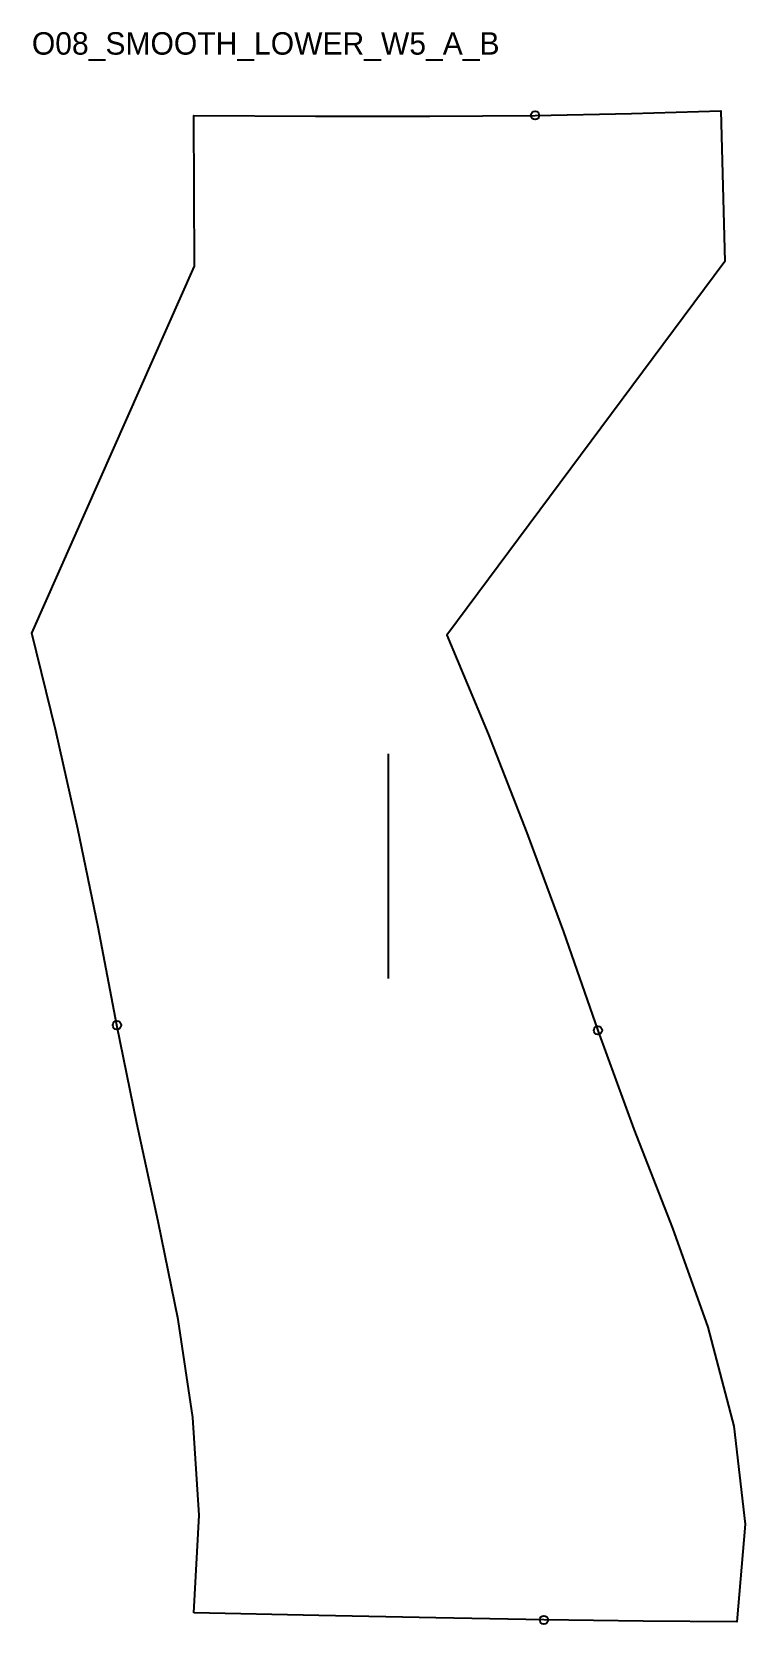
# Model space of a CAD drawing. Header units: millimetres. Extents: x -58 to 196, y -4 to 563.
import ezdxf

# ---------------------------------------------------------------- set-up
doc = ezdxf.new("R2010")
doc.units = ezdxf.units.MM
for name, color, linetype in [('CUT', 1, 'Continuous'), ('GRAIN', 3, 'Continuous'), ('ID', 7, 'Continuous'), ('NOTCH', 2, 'Continuous'), ('SEAM', 5, 'Continuous')]:
    doc.layers.add(name, color=color, linetype=linetype)

msp = doc.modelspace()

# ---------------------------------------------------------------- linework, layer by layer
at = {"layer": 'CUT'}
msp.add_lwpolyline([(0, 0), (1.84, 34.74), (-0.35, 69.57), (-5.59, 104.46), (-12.66, 139.41), (-20.33, 174.37), (-27.37, 209.32), (-34.03, 244.26), (-41.26, 279.2), (-49.08, 314.12), (-57.65, 348.95), (0.27, 479.64), (0, 533.29), (43.35, 533.09), (83.95, 533.02), (121.46, 533.32), (155.77, 534.02), (187.58, 534.95), (189.01, 481.3), (90.04, 348.17), (104.74, 313.02), (118.53, 277.79), (131.58, 242.6), (143.82, 207.46), (156.65, 172.28), (170.37, 136.98), (182.92, 101.7), (192.22, 66.55), (196.22, 31.61), (193.26, -3.14), (159.97, -2.97), (124.61, -2.52), (86.1, -1.82), (44.46, -0.96), (0, 0)], close=True, dxfattribs=at)
at = {"layer": 'GRAIN'}
msp.add_line((69.28, 225.91), (69.28, 305.91), dxfattribs=at)
at = {"layer": 'NOTCH'}
for centre in [(121.46, 533.32), (-27.37, 209.32), (143.82, 207.46), (124.61, -2.52)]:
    msp.add_circle(centre, 1.5, dxfattribs=at)
at = {"layer": 'SEAM'}
msp.add_lwpolyline([(0, 0), (1.84, 34.74), (-0.35, 69.57), (-5.59, 104.46), (-12.66, 139.41), (-20.33, 174.37), (-27.37, 209.32), (-34.03, 244.26), (-41.26, 279.2), (-49.08, 314.12), (-57.65, 348.95), (0.27, 479.64), (0, 533.29), (43.35, 533.09), (83.95, 533.02), (121.46, 533.32), (155.77, 534.02), (187.58, 534.95), (189.01, 481.3), (90.04, 348.17), (104.74, 313.02), (118.53, 277.79), (131.58, 242.6), (143.82, 207.46), (156.65, 172.28), (170.37, 136.98), (182.92, 101.7), (192.22, 66.55), (196.22, 31.61), (193.26, -3.14), (159.97, -2.97), (124.61, -2.52), (86.1, -1.82), (44.46, -0.96)], close=True, dxfattribs=at)

# ---------------------------------------------------------------- texts
at = {"layer": 'ID'}
msp.add_text('O08_SMOOTH_LOWER_W5_A_B', height=8, dxfattribs=at).set_placement((-57.65, 554.95))

doc.saveas('drawing.dxf')
